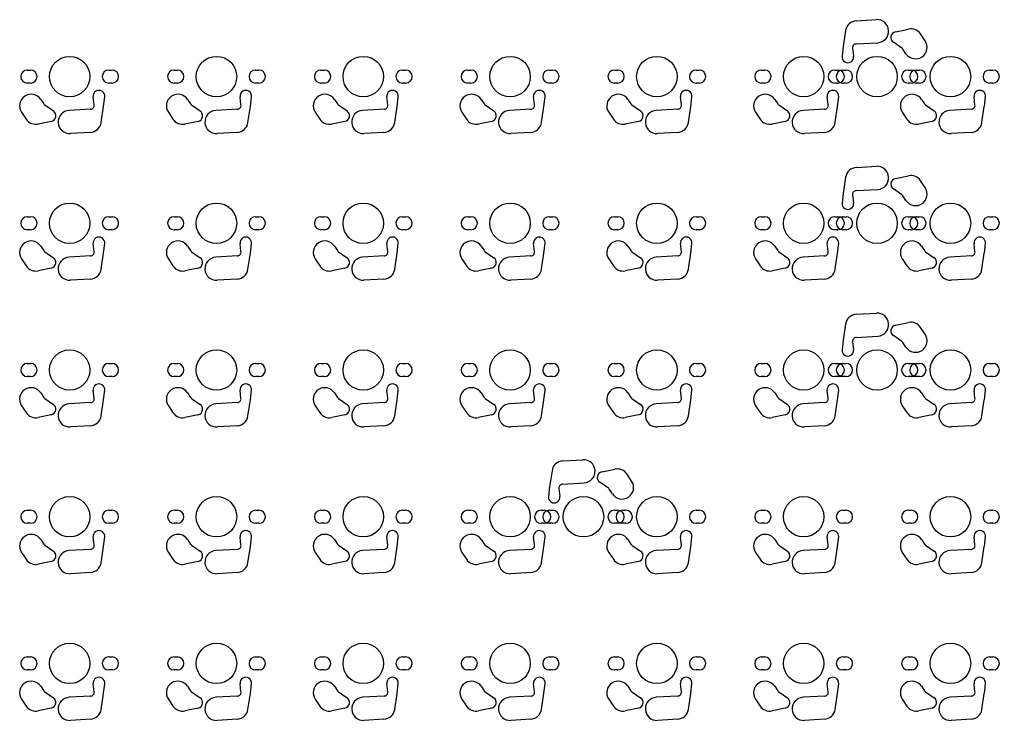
# Model space of a CAD drawing. Extents: x 74 to 354, y -179 to -86.
# Drawn here: x 226.9 to 354, y -178.9 to -87.8 of the extents above; entities that cross this region are included whole.
import ezdxf

# ---------------------------------------------------------------- set-up
doc = ezdxf.new("R2010")
doc.units = 0
doc.layers.add('BLACK', color=7, linetype='CONTINUOUS')

msp = doc.modelspace()

# ---------------------------------------------------------------- linework, layer by layer
at = {"layer": 'BLACK', "linetype": 'CONTINUOUS'}
for p, q in [((335.451105, -88.00249), (338.051105, -87.85249)), ((334.053828, -89.279279), (333.744031, -91.361712)), ((340.52511, -89.435645), (342.23272, -89.08129)), ((344.385575, -90.61795), (343.785575, -89.71795)), ((333.741767, -91.378571), (333.592834, -92.620714)), ((335.423563, -91.009068), (338.223895, -90.84751)), ((341.369434, -91.564746), (340.249285, -90.785737)), ((334.955917, -91.567761), (335.082166, -92.620714)), ((341.889425, -92.28205), (341.499983, -91.697887)), ((227.8625, -94.4), (228.2825, -94.4)), ((238.4425, -94.4), (238.8625, -94.4)), ((246.9125, -94.4), (247.3325, -94.4)), ((257.4925, -94.4), (257.9125, -94.4)), ((265.9625, -94.4), (266.3825, -94.4)), ((276.5425, -94.4), (276.9625, -94.4)), ((285.0125, -94.4), (285.4325, -94.4)), ((295.5925, -94.4), (296.0125, -94.4)), ((304.0625, -94.4), (304.4825, -94.4)), ((314.6425, -94.4), (315.0625, -94.4)), ((323.1125, -94.4), (323.5325, -94.4)), ((332.6375, -94.4), (333.0575, -94.4)), ((333.6925, -94.4), (334.1125, -94.4)), ((342.1625, -94.4), (342.5825, -94.4)), ((343.2175, -94.4), (343.6375, -94.4)), ((352.7425, -94.4), (353.1625, -94.4)), ((228.2825, -96.1), (227.8625, -96.1)), ((238.8625, -96.1), (238.4425, -96.1)), ((247.3325, -96.1), (246.9125, -96.1)), ((257.9125, -96.1), (257.4925, -96.1)), ((266.3825, -96.1), (265.9625, -96.1)), ((276.9625, -96.1), (276.5425, -96.1)), ((285.4325, -96.1), (285.0125, -96.1)), ((296.0125, -96.1), (295.5925, -96.1)), ((304.4825, -96.1), (304.0625, -96.1)), ((315.0625, -96.1), (314.6425, -96.1)), ((323.5325, -96.1), (323.1125, -96.1)), ((333.0575, -96.1), (332.6375, -96.1)), ((334.1125, -96.1), (333.6925, -96.1)), ((342.5825, -96.1), (342.1625, -96.1)), ((343.6375, -96.1), (343.2175, -96.1)), ((353.1625, -96.1), (352.7425, -96.1)), ((236.544083, -98.932239), (236.417834, -97.879286)), ((237.758233, -99.121429), (237.907166, -97.879286)), ((255.594083, -98.932239), (255.467834, -97.879286)), ((256.808233, -99.121429), (256.957166, -97.879286)), ((274.644083, -98.932239), (274.517834, -97.879286)), ((275.858233, -99.121429), (276.007166, -97.879286)), ((293.694083, -98.932239), (293.567834, -97.879286)), ((294.908233, -99.121429), (295.057166, -97.879286)), ((312.744083, -98.932239), (312.617834, -97.879286)), ((313.958233, -99.121429), (314.107166, -97.879286)), ((331.794083, -98.932239), (331.667834, -97.879286)), ((333.008233, -99.121429), (333.157166, -97.879286)), ((350.844083, -98.932239), (350.717834, -97.879286)), ((352.058233, -99.121429), (352.207166, -97.879286)), ((229.610575, -98.21795), (230.000017, -98.802113)), ((230.130566, -98.935254), (231.250715, -99.714263)), ((237.446172, -101.220721), (237.755969, -99.138288)), ((248.660575, -98.21795), (249.050017, -98.802113)), ((249.180566, -98.935254), (250.300715, -99.714263)), ((256.496172, -101.220721), (256.805969, -99.138288)), ((267.710575, -98.21795), (268.100017, -98.802113)), ((268.230566, -98.935254), (269.350715, -99.714263)), ((275.546172, -101.220721), (275.855969, -99.138288)), ((286.760575, -98.21795), (287.150017, -98.802113)), ((287.280566, -98.935254), (288.400715, -99.714263)), ((294.596172, -101.220721), (294.905969, -99.138288)), ((305.810575, -98.21795), (306.200017, -98.802113)), ((306.330566, -98.935254), (307.450715, -99.714263)), ((313.646172, -101.220721), (313.955969, -99.138288)), ((324.860575, -98.21795), (325.250017, -98.802113)), ((325.380566, -98.935254), (326.500715, -99.714263)), ((332.696172, -101.220721), (333.005969, -99.138288)), ((343.910575, -98.21795), (344.300017, -98.802113)), ((344.430566, -98.935254), (345.550715, -99.714263)), ((351.746172, -101.220721), (352.055969, -99.138288)), ((227.114425, -99.88205), (227.714425, -100.78205)), ((236.076437, -99.490932), (233.276105, -99.65249)), ((246.164425, -99.88205), (246.764425, -100.78205)), ((255.126437, -99.490932), (252.326105, -99.65249)), ((265.214425, -99.88205), (265.814425, -100.78205)), ((274.176437, -99.490932), (271.376105, -99.65249)), ((284.264425, -99.88205), (284.864425, -100.78205)), ((293.226437, -99.490932), (290.426105, -99.65249)), ((303.314425, -99.88205), (303.914425, -100.78205)), ((312.276437, -99.490932), (309.476105, -99.65249)), ((322.364425, -99.88205), (322.964425, -100.78205)), ((331.326437, -99.490932), (328.526105, -99.65249)), ((341.414425, -99.88205), (342.014425, -100.78205)), ((350.376437, -99.490932), (347.576105, -99.65249)), ((230.97489, -101.064355), (229.26728, -101.41871)), ((250.02489, -101.064355), (248.31728, -101.41871)), ((269.07489, -101.064355), (267.36728, -101.41871)), ((288.12489, -101.064355), (286.41728, -101.41871)), ((307.17489, -101.064355), (305.46728, -101.41871)), ((326.22489, -101.064355), (324.51728, -101.41871)), ((345.27489, -101.064355), (343.56728, -101.41871)), ((236.048895, -102.49751), (233.448895, -102.64751)), ((255.098895, -102.49751), (252.498895, -102.64751)), ((274.148895, -102.49751), (271.548895, -102.64751)), ((293.198895, -102.49751), (290.598895, -102.64751)), ((312.248895, -102.49751), (309.648895, -102.64751)), ((331.298895, -102.49751), (328.698895, -102.64751)), ((350.348895, -102.49751), (347.748895, -102.64751)), ((335.451105, -107.05249), (338.051105, -106.90249)), ((334.053828, -108.329279), (333.744031, -110.411712)), ((340.52511, -108.485645), (342.23272, -108.13129)), ((344.385575, -109.66795), (343.785575, -108.76795)), ((333.741767, -110.428571), (333.592834, -111.670714)), ((334.955917, -110.617761), (335.082166, -111.670714)), ((335.423563, -110.059068), (338.223895, -109.89751)), ((341.369434, -110.614746), (340.249285, -109.835737)), ((341.889425, -111.33205), (341.499983, -110.747887)), ((227.8625, -113.45), (228.2825, -113.45)), ((238.4425, -113.45), (238.8625, -113.45)), ((246.9125, -113.45), (247.3325, -113.45)), ((257.4925, -113.45), (257.9125, -113.45)), ((265.9625, -113.45), (266.3825, -113.45)), ((276.5425, -113.45), (276.9625, -113.45)), ((285.0125, -113.45), (285.4325, -113.45)), ((295.5925, -113.45), (296.0125, -113.45)), ((304.0625, -113.45), (304.4825, -113.45)), ((314.6425, -113.45), (315.0625, -113.45)), ((323.1125, -113.45), (323.5325, -113.45)), ((332.6375, -113.45), (333.0575, -113.45)), ((333.6925, -113.45), (334.1125, -113.45)), ((342.1625, -113.45), (342.5825, -113.45)), ((343.2175, -113.45), (343.6375, -113.45)), ((352.7425, -113.45), (353.1625, -113.45)), ((228.2825, -115.15), (227.8625, -115.15)), ((238.8625, -115.15), (238.4425, -115.15)), ((247.3325, -115.15), (246.9125, -115.15)), ((257.9125, -115.15), (257.4925, -115.15)), ((266.3825, -115.15), (265.9625, -115.15)), ((276.9625, -115.15), (276.5425, -115.15)), ((285.4325, -115.15), (285.0125, -115.15)), ((296.0125, -115.15), (295.5925, -115.15)), ((304.4825, -115.15), (304.0625, -115.15)), ((315.0625, -115.15), (314.6425, -115.15)), ((323.5325, -115.15), (323.1125, -115.15)), ((333.0575, -115.15), (332.6375, -115.15)), ((334.1125, -115.15), (333.6925, -115.15)), ((342.5825, -115.15), (342.1625, -115.15)), ((343.6375, -115.15), (343.2175, -115.15)), ((353.1625, -115.15), (352.7425, -115.15)), ((236.544083, -117.982239), (236.417834, -116.929286)), ((237.758233, -118.171429), (237.907166, -116.929286)), ((255.594083, -117.982239), (255.467834, -116.929286)), ((256.808233, -118.171429), (256.957166, -116.929286)), ((274.644083, -117.982239), (274.517834, -116.929286)), ((275.858233, -118.171429), (276.007166, -116.929286)), ((293.694083, -117.982239), (293.567834, -116.929286)), ((294.908233, -118.171429), (295.057166, -116.929286)), ((312.744083, -117.982239), (312.617834, -116.929286)), ((313.958233, -118.171429), (314.107166, -116.929286)), ((331.794083, -117.982239), (331.667834, -116.929286)), ((333.008233, -118.171429), (333.157166, -116.929286)), ((350.844083, -117.982239), (350.717834, -116.929286)), ((352.058233, -118.171429), (352.207166, -116.929286)), ((229.610575, -117.26795), (230.000017, -117.852113)), ((230.130566, -117.985254), (231.250715, -118.764263)), ((237.446172, -120.270721), (237.755969, -118.188288)), ((248.660575, -117.26795), (249.050017, -117.852113)), ((249.180566, -117.985254), (250.300715, -118.764263)), ((256.496172, -120.270721), (256.805969, -118.188288)), ((267.710575, -117.26795), (268.100017, -117.852113)), ((268.230566, -117.985254), (269.350715, -118.764263)), ((275.546172, -120.270721), (275.855969, -118.188288)), ((286.760575, -117.26795), (287.150017, -117.852113)), ((287.280566, -117.985254), (288.400715, -118.764263)), ((294.596172, -120.270721), (294.905969, -118.188288)), ((305.810575, -117.26795), (306.200017, -117.852113)), ((306.330566, -117.985254), (307.450715, -118.764263)), ((313.646172, -120.270721), (313.955969, -118.188288)), ((324.860575, -117.26795), (325.250017, -117.852113)), ((325.380566, -117.985254), (326.500715, -118.764263)), ((332.696172, -120.270721), (333.005969, -118.188288)), ((343.910575, -117.26795), (344.300017, -117.852113)), ((344.430566, -117.985254), (345.550715, -118.764263)), ((351.746172, -120.270721), (352.055969, -118.188288)), ((227.114425, -118.93205), (227.714425, -119.83205)), ((236.076437, -118.540932), (233.276105, -118.70249)), ((246.164425, -118.93205), (246.764425, -119.83205)), ((255.126437, -118.540932), (252.326105, -118.70249)), ((265.214425, -118.93205), (265.814425, -119.83205)), ((274.176437, -118.540932), (271.376105, -118.70249)), ((284.264425, -118.93205), (284.864425, -119.83205)), ((293.226437, -118.540932), (290.426105, -118.70249)), ((303.314425, -118.93205), (303.914425, -119.83205)), ((312.276437, -118.540932), (309.476105, -118.70249)), ((322.364425, -118.93205), (322.964425, -119.83205)), ((331.326437, -118.540932), (328.526105, -118.70249)), ((341.414425, -118.93205), (342.014425, -119.83205)), ((350.376437, -118.540932), (347.576105, -118.70249)), ((230.97489, -120.114355), (229.26728, -120.46871)), ((250.02489, -120.114355), (248.31728, -120.46871)), ((269.07489, -120.114355), (267.36728, -120.46871)), ((288.12489, -120.114355), (286.41728, -120.46871)), ((307.17489, -120.114355), (305.46728, -120.46871)), ((326.22489, -120.114355), (324.51728, -120.46871)), ((345.27489, -120.114355), (343.56728, -120.46871)), ((236.048895, -121.54751), (233.448895, -121.69751)), ((255.098895, -121.54751), (252.498895, -121.69751)), ((274.148895, -121.54751), (271.548895, -121.69751)), ((293.198895, -121.54751), (290.598895, -121.69751)), ((312.248895, -121.54751), (309.648895, -121.69751)), ((331.298895, -121.54751), (328.698895, -121.69751)), ((350.348895, -121.54751), (347.748895, -121.69751)), ((335.451105, -126.10249), (338.051105, -125.95249)), ((334.053828, -127.379279), (333.744031, -129.461712)), ((340.52511, -127.535645), (342.23272, -127.18129)), ((344.385575, -128.71795), (343.785575, -127.81795)), ((333.741767, -129.478571), (333.592834, -130.720714)), ((334.955917, -129.667761), (335.082166, -130.720714)), ((335.423563, -129.109068), (338.223895, -128.94751)), ((341.369434, -129.664746), (340.249285, -128.885737)), ((341.889425, -130.38205), (341.499983, -129.797887)), ((227.8625, -132.5), (228.2825, -132.5)), ((238.4425, -132.5), (238.8625, -132.5)), ((246.9125, -132.5), (247.3325, -132.5)), ((257.4925, -132.5), (257.9125, -132.5)), ((265.9625, -132.5), (266.3825, -132.5)), ((276.5425, -132.5), (276.9625, -132.5)), ((285.0125, -132.5), (285.4325, -132.5)), ((295.5925, -132.5), (296.0125, -132.5)), ((304.0625, -132.5), (304.4825, -132.5)), ((314.6425, -132.5), (315.0625, -132.5)), ((323.1125, -132.5), (323.5325, -132.5)), ((332.6375, -132.5), (333.0575, -132.5)), ((333.6925, -132.5), (334.1125, -132.5)), ((342.1625, -132.5), (342.5825, -132.5)), ((343.2175, -132.5), (343.6375, -132.5)), ((352.7425, -132.5), (353.1625, -132.5)), ((228.2825, -134.2), (227.8625, -134.2)), ((238.8625, -134.2), (238.4425, -134.2)), ((247.3325, -134.2), (246.9125, -134.2)), ((257.9125, -134.2), (257.4925, -134.2)), ((266.3825, -134.2), (265.9625, -134.2)), ((276.9625, -134.2), (276.5425, -134.2)), ((285.4325, -134.2), (285.0125, -134.2)), ((296.0125, -134.2), (295.5925, -134.2)), ((304.4825, -134.2), (304.0625, -134.2)), ((315.0625, -134.2), (314.6425, -134.2)), ((323.5325, -134.2), (323.1125, -134.2)), ((333.0575, -134.2), (332.6375, -134.2)), ((334.1125, -134.2), (333.6925, -134.2)), ((342.5825, -134.2), (342.1625, -134.2)), ((343.6375, -134.2), (343.2175, -134.2)), ((353.1625, -134.2), (352.7425, -134.2)), ((236.544083, -137.032239), (236.417834, -135.979286)), ((237.758233, -137.221429), (237.907166, -135.979286)), ((255.594083, -137.032239), (255.467834, -135.979286)), ((256.808233, -137.221429), (256.957166, -135.979286)), ((274.644083, -137.032239), (274.517834, -135.979286)), ((275.858233, -137.221429), (276.007166, -135.979286)), ((293.694083, -137.032239), (293.567834, -135.979286)), ((294.908233, -137.221429), (295.057166, -135.979286)), ((312.744083, -137.032239), (312.617834, -135.979286)), ((313.958233, -137.221429), (314.107166, -135.979286)), ((331.794083, -137.032239), (331.667834, -135.979286)), ((333.008233, -137.221429), (333.157166, -135.979286)), ((350.844083, -137.032239), (350.717834, -135.979286)), ((352.058233, -137.221429), (352.207166, -135.979286)), ((229.610575, -136.31795), (230.000017, -136.902113)), ((230.130566, -137.035254), (231.250715, -137.814263)), ((237.446172, -139.320721), (237.755969, -137.238288)), ((248.660575, -136.31795), (249.050017, -136.902113)), ((249.180566, -137.035254), (250.300715, -137.814263)), ((256.496172, -139.320721), (256.805969, -137.238288)), ((267.710575, -136.31795), (268.100017, -136.902113)), ((268.230566, -137.035254), (269.350715, -137.814263)), ((275.546172, -139.320721), (275.855969, -137.238288)), ((286.760575, -136.31795), (287.150017, -136.902113)), ((287.280566, -137.035254), (288.400715, -137.814263)), ((294.596172, -139.320721), (294.905969, -137.238288)), ((305.810575, -136.31795), (306.200017, -136.902113)), ((306.330566, -137.035254), (307.450715, -137.814263)), ((313.646172, -139.320721), (313.955969, -137.238288)), ((324.860575, -136.31795), (325.250017, -136.902113)), ((325.380566, -137.035254), (326.500715, -137.814263)), ((332.696172, -139.320721), (333.005969, -137.238288)), ((343.910575, -136.31795), (344.300017, -136.902113)), ((344.430566, -137.035254), (345.550715, -137.814263)), ((351.746172, -139.320721), (352.055969, -137.238288)), ((227.114425, -137.98205), (227.714425, -138.88205)), ((236.076437, -137.590932), (233.276105, -137.75249)), ((246.164425, -137.98205), (246.764425, -138.88205)), ((255.126437, -137.590932), (252.326105, -137.75249)), ((265.214425, -137.98205), (265.814425, -138.88205)), ((274.176437, -137.590932), (271.376105, -137.75249)), ((284.264425, -137.98205), (284.864425, -138.88205)), ((293.226437, -137.590932), (290.426105, -137.75249)), ((303.314425, -137.98205), (303.914425, -138.88205)), ((312.276437, -137.590932), (309.476105, -137.75249)), ((322.364425, -137.98205), (322.964425, -138.88205)), ((331.326437, -137.590932), (328.526105, -137.75249)), ((341.414425, -137.98205), (342.014425, -138.88205)), ((350.376437, -137.590932), (347.576105, -137.75249)), ((230.97489, -139.164355), (229.26728, -139.51871)), ((250.02489, -139.164355), (248.31728, -139.51871)), ((269.07489, -139.164355), (267.36728, -139.51871)), ((288.12489, -139.164355), (286.41728, -139.51871)), ((307.17489, -139.164355), (305.46728, -139.51871)), ((326.22489, -139.164355), (324.51728, -139.51871)), ((345.27489, -139.164355), (343.56728, -139.51871)), ((236.048895, -140.59751), (233.448895, -140.74751)), ((255.098895, -140.59751), (252.498895, -140.74751)), ((274.148895, -140.59751), (271.548895, -140.74751)), ((293.198895, -140.59751), (290.598895, -140.74751)), ((312.248895, -140.59751), (309.648895, -140.74751)), ((331.298895, -140.59751), (328.698895, -140.74751)), ((350.348895, -140.59751), (347.748895, -140.74751)), ((297.351105, -145.15249), (299.951105, -145.00249)), ((295.953828, -146.429279), (295.644031, -148.511712)), ((302.42511, -146.585645), (304.13272, -146.23129)), ((306.285575, -147.76795), (305.685575, -146.86795)), ((295.641767, -148.528571), (295.492834, -149.770714)), ((296.855917, -148.717761), (296.982166, -149.770714)), ((297.323563, -148.159068), (300.123895, -147.99751)), ((303.269434, -148.714746), (302.149285, -147.935737)), ((303.789425, -149.43205), (303.399983, -148.847887)), ((227.8625, -151.55), (228.2825, -151.55)), ((238.4425, -151.55), (238.8625, -151.55)), ((246.9125, -151.55), (247.3325, -151.55)), ((257.4925, -151.55), (257.9125, -151.55)), ((265.9625, -151.55), (266.3825, -151.55)), ((276.5425, -151.55), (276.9625, -151.55)), ((285.0125, -151.55), (285.4325, -151.55)), ((294.5375, -151.55), (294.9575, -151.55)), ((295.5925, -151.55), (296.0125, -151.55)), ((304.0625, -151.55), (304.4825, -151.55)), ((305.1175, -151.55), (305.5375, -151.55)), ((314.6425, -151.55), (315.0625, -151.55)), ((323.1125, -151.55), (323.5325, -151.55)), ((333.6925, -151.55), (334.1125, -151.55)), ((342.1625, -151.55), (342.5825, -151.55)), ((352.7425, -151.55), (353.1625, -151.55)), ((228.2825, -153.25), (227.8625, -153.25)), ((238.8625, -153.25), (238.4425, -153.25)), ((247.3325, -153.25), (246.9125, -153.25)), ((257.9125, -153.25), (257.4925, -153.25)), ((266.3825, -153.25), (265.9625, -153.25)), ((276.9625, -153.25), (276.5425, -153.25)), ((285.4325, -153.25), (285.0125, -153.25)), ((294.9575, -153.25), (294.5375, -153.25)), ((296.0125, -153.25), (295.5925, -153.25)), ((304.4825, -153.25), (304.0625, -153.25)), ((305.5375, -153.25), (305.1175, -153.25)), ((315.0625, -153.25), (314.6425, -153.25)), ((323.5325, -153.25), (323.1125, -153.25)), ((334.1125, -153.25), (333.6925, -153.25)), ((342.5825, -153.25), (342.1625, -153.25)), ((353.1625, -153.25), (352.7425, -153.25)), ((236.544083, -156.082239), (236.417834, -155.029286)), ((237.758233, -156.271429), (237.907166, -155.029286)), ((255.594083, -156.082239), (255.467834, -155.029286)), ((256.808233, -156.271429), (256.957166, -155.029286)), ((274.644083, -156.082239), (274.517834, -155.029286)), ((275.858233, -156.271429), (276.007166, -155.029286)), ((293.694083, -156.082239), (293.567834, -155.029286)), ((294.908233, -156.271429), (295.057166, -155.029286)), ((312.744083, -156.082239), (312.617834, -155.029286)), ((313.958233, -156.271429), (314.107166, -155.029286)), ((331.794083, -156.082239), (331.667834, -155.029286)), ((333.008233, -156.271429), (333.157166, -155.029286)), ((350.844083, -156.082239), (350.717834, -155.029286)), ((352.058233, -156.271429), (352.207166, -155.029286)), ((229.610575, -155.36795), (230.000017, -155.952113)), ((230.130566, -156.085254), (231.250715, -156.864263)), ((237.446172, -158.370721), (237.755969, -156.288288)), ((248.660575, -155.36795), (249.050017, -155.952113)), ((249.180566, -156.085254), (250.300715, -156.864263)), ((256.496172, -158.370721), (256.805969, -156.288288)), ((267.710575, -155.36795), (268.100017, -155.952113)), ((268.230566, -156.085254), (269.350715, -156.864263)), ((275.546172, -158.370721), (275.855969, -156.288288)), ((286.760575, -155.36795), (287.150017, -155.952113)), ((287.280566, -156.085254), (288.400715, -156.864263)), ((294.596172, -158.370721), (294.905969, -156.288288)), ((305.810575, -155.36795), (306.200017, -155.952113)), ((306.330566, -156.085254), (307.450715, -156.864263)), ((313.646172, -158.370721), (313.955969, -156.288288)), ((324.860575, -155.36795), (325.250017, -155.952113)), ((325.380566, -156.085254), (326.500715, -156.864263)), ((332.696172, -158.370721), (333.005969, -156.288288)), ((343.910575, -155.36795), (344.300017, -155.952113)), ((344.430566, -156.085254), (345.550715, -156.864263)), ((351.746172, -158.370721), (352.055969, -156.288288)), ((227.114425, -157.03205), (227.714425, -157.93205)), ((236.076437, -156.640932), (233.276105, -156.80249)), ((246.164425, -157.03205), (246.764425, -157.93205)), ((255.126437, -156.640932), (252.326105, -156.80249)), ((265.214425, -157.03205), (265.814425, -157.93205)), ((274.176437, -156.640932), (271.376105, -156.80249)), ((284.264425, -157.03205), (284.864425, -157.93205)), ((293.226437, -156.640932), (290.426105, -156.80249)), ((303.314425, -157.03205), (303.914425, -157.93205)), ((312.276437, -156.640932), (309.476105, -156.80249)), ((322.364425, -157.03205), (322.964425, -157.93205)), ((331.326437, -156.640932), (328.526105, -156.80249)), ((341.414425, -157.03205), (342.014425, -157.93205)), ((350.376437, -156.640932), (347.576105, -156.80249)), ((230.97489, -158.214355), (229.26728, -158.56871)), ((250.02489, -158.214355), (248.31728, -158.56871)), ((269.07489, -158.214355), (267.36728, -158.56871)), ((288.12489, -158.214355), (286.41728, -158.56871)), ((307.17489, -158.214355), (305.46728, -158.56871)), ((326.22489, -158.214355), (324.51728, -158.56871)), ((345.27489, -158.214355), (343.56728, -158.56871)), ((236.048895, -159.64751), (233.448895, -159.79751)), ((255.098895, -159.64751), (252.498895, -159.79751)), ((274.148895, -159.64751), (271.548895, -159.79751)), ((293.198895, -159.64751), (290.598895, -159.79751)), ((312.248895, -159.64751), (309.648895, -159.79751)), ((331.298895, -159.64751), (328.698895, -159.79751)), ((350.348895, -159.64751), (347.748895, -159.79751)), ((227.8625, -170.6), (228.2825, -170.6)), ((238.4425, -170.6), (238.8625, -170.6)), ((246.9125, -170.6), (247.3325, -170.6)), ((257.4925, -170.6), (257.9125, -170.6)), ((265.9625, -170.6), (266.3825, -170.6)), ((276.5425, -170.6), (276.9625, -170.6)), ((285.0125, -170.6), (285.4325, -170.6)), ((295.5925, -170.6), (296.0125, -170.6)), ((304.0625, -170.6), (304.4825, -170.6)), ((314.6425, -170.6), (315.0625, -170.6)), ((323.1125, -170.6), (323.5325, -170.6)), ((333.6925, -170.6), (334.1125, -170.6)), ((342.1625, -170.6), (342.5825, -170.6)), ((352.7425, -170.6), (353.1625, -170.6)), ((228.2825, -172.3), (227.8625, -172.3)), ((238.8625, -172.3), (238.4425, -172.3)), ((247.3325, -172.3), (246.9125, -172.3)), ((257.9125, -172.3), (257.4925, -172.3)), ((266.3825, -172.3), (265.9625, -172.3)), ((276.9625, -172.3), (276.5425, -172.3)), ((285.4325, -172.3), (285.0125, -172.3)), ((296.0125, -172.3), (295.5925, -172.3)), ((304.4825, -172.3), (304.0625, -172.3)), ((315.0625, -172.3), (314.6425, -172.3)), ((323.5325, -172.3), (323.1125, -172.3)), ((334.1125, -172.3), (333.6925, -172.3)), ((342.5825, -172.3), (342.1625, -172.3)), ((353.1625, -172.3), (352.7425, -172.3)), ((236.544083, -175.132239), (236.417834, -174.079286)), ((237.758233, -175.321429), (237.907166, -174.079286)), ((255.594083, -175.132239), (255.467834, -174.079286)), ((256.808233, -175.321429), (256.957166, -174.079286)), ((274.644083, -175.132239), (274.517834, -174.079286)), ((275.858233, -175.321429), (276.007166, -174.079286)), ((293.694083, -175.132239), (293.567834, -174.079286)), ((294.908233, -175.321429), (295.057166, -174.079286)), ((312.744083, -175.132239), (312.617834, -174.079286)), ((313.958233, -175.321429), (314.107166, -174.079286)), ((331.794083, -175.132239), (331.667834, -174.079286)), ((333.008233, -175.321429), (333.157166, -174.079286)), ((350.844083, -175.132239), (350.717834, -174.079286)), ((352.058233, -175.321429), (352.207166, -174.079286)), ((229.610575, -174.41795), (230.000017, -175.002113)), ((230.130566, -175.135254), (231.250715, -175.914263)), ((237.446172, -177.420721), (237.755969, -175.338288)), ((248.660575, -174.41795), (249.050017, -175.002113)), ((249.180566, -175.135254), (250.300715, -175.914263)), ((256.496172, -177.420721), (256.805969, -175.338288)), ((267.710575, -174.41795), (268.100017, -175.002113)), ((268.230566, -175.135254), (269.350715, -175.914263)), ((275.546172, -177.420721), (275.855969, -175.338288)), ((286.760575, -174.41795), (287.150017, -175.002113)), ((287.280566, -175.135254), (288.400715, -175.914263)), ((294.596172, -177.420721), (294.905969, -175.338288)), ((305.810575, -174.41795), (306.200017, -175.002113)), ((306.330566, -175.135254), (307.450715, -175.914263)), ((313.646172, -177.420721), (313.955969, -175.338288)), ((324.860575, -174.41795), (325.250017, -175.002113)), ((325.380566, -175.135254), (326.500715, -175.914263)), ((332.696172, -177.420721), (333.005969, -175.338288)), ((343.910575, -174.41795), (344.300017, -175.002113)), ((344.430566, -175.135254), (345.550715, -175.914263)), ((351.746172, -177.420721), (352.055969, -175.338288)), ((227.114425, -176.08205), (227.714425, -176.98205)), ((236.076437, -175.690932), (233.276105, -175.85249)), ((246.164425, -176.08205), (246.764425, -176.98205)), ((255.126437, -175.690932), (252.326105, -175.85249)), ((265.214425, -176.08205), (265.814425, -176.98205)), ((274.176437, -175.690932), (271.376105, -175.85249)), ((284.264425, -176.08205), (284.864425, -176.98205)), ((293.226437, -175.690932), (290.426105, -175.85249)), ((303.314425, -176.08205), (303.914425, -176.98205)), ((312.276437, -175.690932), (309.476105, -175.85249)), ((322.364425, -176.08205), (322.964425, -176.98205)), ((331.326437, -175.690932), (328.526105, -175.85249)), ((341.414425, -176.08205), (342.014425, -176.98205)), ((350.376437, -175.690932), (347.576105, -175.85249)), ((230.97489, -177.264355), (229.26728, -177.61871)), ((250.02489, -177.264355), (248.31728, -177.61871)), ((269.07489, -177.264355), (267.36728, -177.61871)), ((288.12489, -177.264355), (286.41728, -177.61871)), ((307.17489, -177.264355), (305.46728, -177.61871)), ((326.22489, -177.264355), (324.51728, -177.61871)), ((345.27489, -177.264355), (343.56728, -177.61871)), ((236.048895, -178.69751), (233.448895, -178.84751)), ((255.098895, -178.69751), (252.498895, -178.84751)), ((274.148895, -178.69751), (271.548895, -178.84751)), ((293.198895, -178.69751), (290.598895, -178.84751)), ((312.248895, -178.69751), (309.648895, -178.84751)), ((331.298895, -178.69751), (328.698895, -178.84751)), ((350.348895, -178.69751), (347.748895, -178.84751))]:
    msp.add_line(p, q, dxfattribs=at)
at = {"layer": 'BLACK'}
for centre in [(233.3625, -95.25), (252.4125, -95.25), (271.4625, -95.25), (290.5125, -95.25), (309.5625, -95.25), (328.6125, -95.25), (338.1375, -95.25), (347.6625, -95.25), (233.3625, -114.3), (252.4125, -114.3), (271.4625, -114.3), (290.5125, -114.3), (309.5625, -114.3), (328.6125, -114.3), (338.1375, -114.3), (347.6625, -114.3), (233.3625, -133.35), (252.4125, -133.35), (271.4625, -133.35), (290.5125, -133.35), (309.5625, -133.35), (328.6125, -133.35), (338.1375, -133.35), (347.6625, -133.35), (233.3625, -152.4), (252.4125, -152.4), (271.4625, -152.4), (290.5125, -152.4), (300.0375, -152.4), (309.5625, -152.4), (328.6125, -152.4), (347.6625, -152.4), (233.3625, -171.45), (252.4125, -171.45), (271.4625, -171.45), (290.5125, -171.45), (309.5625, -171.45), (328.6125, -171.45), (347.6625, -171.45)]:
    msp.add_circle(centre, 2.625, dxfattribs=at)
for centre, radius, start, end in [((335.5375, -89.5), 1.5, 93.30187301, 171.53835434), ((338.1375, -89.35), 1.5, -86.69812699, 93.30187301), ((340.677501, -90.17), 0.750001, -258.27655617, -124.81678915), ((342.537499, -90.550001), 1.500001, 33.69007812, 101.72332387), ((334.3344, -91.4496), 0.596874, 171.53258653, 173.16551468), ((335.45237, -91.50824), 0.500008, -266.69714872, -173.16329754), ((343.1375, -91.45), 1.499999, -146.30993247, 33.69006753), ((334.3375, -92.71), 0.75, -186.83716656, 6.83716656), ((341.083957, -91.97524), 0.500002, 33.69029, 55.18341667), ((227.8625, -95.25), 0.85, -270, -90), ((228.2825, -95.25), 0.85, -90, 90), ((238.4425, -95.25), 0.85, -270, -90), ((238.8625, -95.25), 0.85, -90, 90), ((246.9125, -95.25), 0.85, -270, -90), ((247.3325, -95.25), 0.85, -90, 90), ((257.4925, -95.25), 0.85, -270, -90), ((257.9125, -95.25), 0.85, -90, 90), ((265.9625, -95.25), 0.85, -270, -90), ((266.3825, -95.25), 0.85, -90, 90), ((276.5425, -95.25), 0.85, -270, -90), ((276.9625, -95.25), 0.85, -90, 90), ((285.0125, -95.25), 0.85, -270, -90), ((285.4325, -95.25), 0.85, -90, 90), ((295.5925, -95.25), 0.85, -270, -90), ((296.0125, -95.25), 0.85, -90, 90), ((304.0625, -95.25), 0.85, -270, -90), ((304.4825, -95.25), 0.85, -90, 90), ((314.6425, -95.25), 0.85, -270, -90), ((315.0625, -95.25), 0.85, -90, 90), ((323.1125, -95.25), 0.85, -270, -90), ((323.5325, -95.25), 0.85, -90, 90), ((332.6375, -95.25), 0.85, -270, -90), ((333.6925, -95.25), 0.85, -270, -90), ((333.0575, -95.25), 0.85, -90, 90), ((334.1125, -95.25), 0.85, -90, 90), ((342.1625, -95.25), 0.85, -270, -90), ((343.2175, -95.25), 0.85, -270, -90), ((342.5825, -95.25), 0.85, -90, 90), ((343.6375, -95.25), 0.85, -90, 90), ((352.7425, -95.25), 0.85, -270, -90), ((353.1625, -95.25), 0.85, -90, 90), ((228.3625, -99.05), 1.499999, -326.30993247, -146.30993247), ((237.1625, -97.79), 0.75, -366.83716656, -173.16283344), ((247.4125, -99.05), 1.499999, -326.30993247, -146.30993247), ((256.2125, -97.79), 0.75, -366.83716656, -173.16283344), ((266.4625, -99.05), 1.499999, -326.30993247, -146.30993247), ((275.2625, -97.79), 0.75, -366.83716656, -173.16283344), ((285.5125, -99.05), 1.499999, -326.30993247, -146.30993247), ((294.3125, -97.79), 0.75, -366.83716656, -173.16283344), ((304.5625, -99.05), 1.499999, -326.30993247, -146.30993247), ((313.3625, -97.79), 0.75, -366.83716656, -173.16283344), ((323.6125, -99.05), 1.499999, -326.30993247, -146.30993247), ((332.4125, -97.79), 0.75, -366.83716656, -173.16283344), ((342.6625, -99.05), 1.499999, -326.30993247, -146.30993247), ((351.4625, -97.79), 0.75, -366.83716656, -173.16283344), ((230.416043, -98.52476), 0.500002, -146.30971, -124.81658333), ((236.04763, -98.99176), 0.500008, -86.69714872, 6.83670246), ((237.1656, -99.0504), 0.596874, -8.46741347, -6.83448532), ((249.466043, -98.52476), 0.500002, -146.30971, -124.81658333), ((255.09763, -98.99176), 0.500008, -86.69714872, 6.83670246), ((256.2156, -99.0504), 0.596874, -8.46741347, -6.83448532), ((268.516043, -98.52476), 0.500002, -146.30971, -124.81658333), ((274.14763, -98.99176), 0.500008, -86.69714872, 6.83670246), ((275.2656, -99.0504), 0.596874, -8.46741347, -6.83448532), ((287.566043, -98.52476), 0.500002, -146.30971, -124.81658333), ((293.19763, -98.99176), 0.500008, -86.69714872, 6.83670246), ((294.3156, -99.0504), 0.596874, -8.46741347, -6.83448532), ((306.616043, -98.52476), 0.500002, -146.30971, -124.81658333), ((312.24763, -98.99176), 0.500008, -86.69714872, 6.83670246), ((313.3656, -99.0504), 0.596874, -8.46741347, -6.83448532), ((325.666043, -98.52476), 0.500002, -146.30971, -124.81658333), ((331.29763, -98.99176), 0.500008, -86.69714872, 6.83670246), ((332.4156, -99.0504), 0.596874, -8.46741347, -6.83448532), ((344.716043, -98.52476), 0.500002, -146.30971, -124.81658333), ((350.34763, -98.99176), 0.500008, -86.69714872, 6.83670246), ((351.4656, -99.0504), 0.596874, -8.46741347, -6.83448532), ((230.822499, -100.33), 0.750001, -78.27655617, 55.18321085), ((233.3625, -101.15), 1.5, -266.69812699, -86.69812699), ((249.872499, -100.33), 0.750001, -78.27655617, 55.18321085), ((252.4125, -101.15), 1.5, -266.69812699, -86.69812699), ((268.922499, -100.33), 0.750001, -78.27655617, 55.18321085), ((271.4625, -101.15), 1.5, -266.69812699, -86.69812699), ((287.972499, -100.33), 0.750001, -78.27655617, 55.18321085), ((290.5125, -101.15), 1.5, -266.69812699, -86.69812699), ((307.022499, -100.33), 0.750001, -78.27655617, 55.18321085), ((309.5625, -101.15), 1.5, -266.69812699, -86.69812699), ((326.072499, -100.33), 0.750001, -78.27655617, 55.18321085), ((328.6125, -101.15), 1.5, -266.69812699, -86.69812699), ((345.122499, -100.33), 0.750001, -78.27655617, 55.18321085), ((347.6625, -101.15), 1.5, -266.69812699, -86.69812699), ((228.962501, -99.949999), 1.500001, -146.30992188, -78.27667613), ((235.9625, -101), 1.5, -86.69812699, -8.46164566), ((248.012501, -99.949999), 1.500001, -146.30992188, -78.27667613), ((255.0125, -101), 1.5, -86.69812699, -8.46164566), ((267.062501, -99.949999), 1.500001, -146.30992188, -78.27667613), ((274.0625, -101), 1.5, -86.69812699, -8.46164566), ((286.112501, -99.949999), 1.500001, -146.30992188, -78.27667613), ((293.1125, -101), 1.5, -86.69812699, -8.46164566), ((305.162501, -99.949999), 1.500001, -146.30992188, -78.27667613), ((312.1625, -101), 1.5, -86.69812699, -8.46164566), ((324.212501, -99.949999), 1.500001, -146.30992188, -78.27667613), ((331.2125, -101), 1.5, -86.69812699, -8.46164566), ((343.262501, -99.949999), 1.500001, -146.30992188, -78.27667613), ((350.2625, -101), 1.5, -86.69812699, -8.46164566), ((335.5375, -108.55), 1.5, 93.30187301, 171.53835434), ((338.1375, -108.4), 1.5, -86.69812699, 93.30187301), ((340.677501, -109.22), 0.750001, -258.27655617, -124.81678915), ((342.537499, -109.600001), 1.500001, 33.69007812, 101.72332387), ((334.3344, -110.4996), 0.596874, 171.53258653, 173.16551468), ((335.45237, -110.55824), 0.500008, -266.69714872, -173.16329754), ((341.083957, -111.02524), 0.500002, 33.69029, 55.18341667), ((343.1375, -110.5), 1.499999, -146.30993247, 33.69006753), ((334.3375, -111.76), 0.75, -186.83716656, 6.83716656), ((227.8625, -114.3), 0.85, -270, -90), ((228.2825, -114.3), 0.85, -90, 90), ((238.4425, -114.3), 0.85, -270, -90), ((238.8625, -114.3), 0.85, -90, 90), ((246.9125, -114.3), 0.85, -270, -90), ((247.3325, -114.3), 0.85, -90, 90), ((257.4925, -114.3), 0.85, -270, -90), ((257.9125, -114.3), 0.85, -90, 90), ((265.9625, -114.3), 0.85, -270, -90), ((266.3825, -114.3), 0.85, -90, 90), ((276.5425, -114.3), 0.85, -270, -90), ((276.9625, -114.3), 0.85, -90, 90), ((285.0125, -114.3), 0.85, -270, -90), ((285.4325, -114.3), 0.85, -90, 90), ((295.5925, -114.3), 0.85, -270, -90), ((296.0125, -114.3), 0.85, -90, 90), ((304.0625, -114.3), 0.85, -270, -90), ((304.4825, -114.3), 0.85, -90, 90), ((314.6425, -114.3), 0.85, -270, -90), ((315.0625, -114.3), 0.85, -90, 90), ((323.1125, -114.3), 0.85, -270, -90), ((323.5325, -114.3), 0.85, -90, 90), ((332.6375, -114.3), 0.85, -270, -90), ((333.6925, -114.3), 0.85, -270, -90), ((333.0575, -114.3), 0.85, -90, 90), ((334.1125, -114.3), 0.85, -90, 90), ((342.1625, -114.3), 0.85, -270, -90), ((343.2175, -114.3), 0.85, -270, -90), ((342.5825, -114.3), 0.85, -90, 90), ((343.6375, -114.3), 0.85, -90, 90), ((352.7425, -114.3), 0.85, -270, -90), ((353.1625, -114.3), 0.85, -90, 90), ((228.3625, -118.1), 1.499999, -326.30993247, -146.30993247), ((237.1625, -116.84), 0.75, -366.83716656, -173.16283344), ((247.4125, -118.1), 1.499999, -326.30993247, -146.30993247), ((256.2125, -116.84), 0.75, -366.83716656, -173.16283344), ((266.4625, -118.1), 1.499999, -326.30993247, -146.30993247), ((275.2625, -116.84), 0.75, -366.83716656, -173.16283344), ((285.5125, -118.1), 1.499999, -326.30993247, -146.30993247), ((294.3125, -116.84), 0.75, -366.83716656, -173.16283344), ((304.5625, -118.1), 1.499999, -326.30993247, -146.30993247), ((313.3625, -116.84), 0.75, -366.83716656, -173.16283344), ((323.6125, -118.1), 1.499999, -326.30993247, -146.30993247), ((332.4125, -116.84), 0.75, -366.83716656, -173.16283344), ((342.6625, -118.1), 1.499999, -326.30993247, -146.30993247), ((351.4625, -116.84), 0.75, -366.83716656, -173.16283344), ((230.416043, -117.57476), 0.500002, -146.30971, -124.81658333), ((236.04763, -118.04176), 0.500008, -86.69714872, 6.83670246), ((237.1656, -118.1004), 0.596874, -8.46741347, -6.83448532), ((249.466043, -117.57476), 0.500002, -146.30971, -124.81658333), ((255.09763, -118.04176), 0.500008, -86.69714872, 6.83670246), ((256.2156, -118.1004), 0.596874, -8.46741347, -6.83448532), ((268.516043, -117.57476), 0.500002, -146.30971, -124.81658333), ((274.14763, -118.04176), 0.500008, -86.69714872, 6.83670246), ((275.2656, -118.1004), 0.596874, -8.46741347, -6.83448532), ((287.566043, -117.57476), 0.500002, -146.30971, -124.81658333), ((293.19763, -118.04176), 0.500008, -86.69714872, 6.83670246), ((294.3156, -118.1004), 0.596874, -8.46741347, -6.83448532), ((306.616043, -117.57476), 0.500002, -146.30971, -124.81658333), ((312.24763, -118.04176), 0.500008, -86.69714872, 6.83670246), ((313.3656, -118.1004), 0.596874, -8.46741347, -6.83448532), ((325.666043, -117.57476), 0.500002, -146.30971, -124.81658333), ((331.29763, -118.04176), 0.500008, -86.69714872, 6.83670246), ((332.4156, -118.1004), 0.596874, -8.46741347, -6.83448532), ((344.716043, -117.57476), 0.500002, -146.30971, -124.81658333), ((350.34763, -118.04176), 0.500008, -86.69714872, 6.83670246), ((351.4656, -118.1004), 0.596874, -8.46741347, -6.83448532), ((230.822499, -119.38), 0.750001, -78.27655617, 55.18321085), ((233.3625, -120.2), 1.5, -266.69812699, -86.69812699), ((249.872499, -119.38), 0.750001, -78.27655617, 55.18321085), ((252.4125, -120.2), 1.5, -266.69812699, -86.69812699), ((268.922499, -119.38), 0.750001, -78.27655617, 55.18321085), ((271.4625, -120.2), 1.5, -266.69812699, -86.69812699), ((287.972499, -119.38), 0.750001, -78.27655617, 55.18321085), ((290.5125, -120.2), 1.5, -266.69812699, -86.69812699), ((307.022499, -119.38), 0.750001, -78.27655617, 55.18321085), ((309.5625, -120.2), 1.5, -266.69812699, -86.69812699), ((326.072499, -119.38), 0.750001, -78.27655617, 55.18321085), ((328.6125, -120.2), 1.5, -266.69812699, -86.69812699), ((345.122499, -119.38), 0.750001, -78.27655617, 55.18321085), ((347.6625, -120.2), 1.5, -266.69812699, -86.69812699), ((228.962501, -118.999999), 1.500001, -146.30992188, -78.27667613), ((235.9625, -120.05), 1.5, -86.69812699, -8.46164566), ((248.012501, -118.999999), 1.500001, -146.30992188, -78.27667613), ((255.0125, -120.05), 1.5, -86.69812699, -8.46164566), ((267.062501, -118.999999), 1.500001, -146.30992188, -78.27667613), ((274.0625, -120.05), 1.5, -86.69812699, -8.46164566), ((286.112501, -118.999999), 1.500001, -146.30992188, -78.27667613), ((293.1125, -120.05), 1.5, -86.69812699, -8.46164566), ((305.162501, -118.999999), 1.500001, -146.30992188, -78.27667613), ((312.1625, -120.05), 1.5, -86.69812699, -8.46164566), ((324.212501, -118.999999), 1.500001, -146.30992188, -78.27667613), ((331.2125, -120.05), 1.5, -86.69812699, -8.46164566), ((343.262501, -118.999999), 1.500001, -146.30992188, -78.27667613), ((350.2625, -120.05), 1.5, -86.69812699, -8.46164566), ((335.5375, -127.6), 1.5, 93.30187301, 171.53835434), ((338.1375, -127.45), 1.5, -86.69812699, 93.30187301), ((340.677501, -128.27), 0.750001, -258.27655617, -124.81678915), ((342.537499, -128.650001), 1.500001, 33.69007812, 101.72332387), ((334.3344, -129.5496), 0.596874, 171.53258653, 173.16551468), ((335.45237, -129.60824), 0.500008, -266.69714872, -173.16329754), ((341.083957, -130.07524), 0.500002, 33.69029, 55.18341667), ((343.1375, -129.55), 1.499999, -146.30993247, 33.69006753), ((334.3375, -130.81), 0.75, -186.83716656, 6.83716656), ((227.8625, -133.35), 0.85, -270, -90), ((228.2825, -133.35), 0.85, -90, 90), ((238.4425, -133.35), 0.85, -270, -90), ((238.8625, -133.35), 0.85, -90, 90), ((246.9125, -133.35), 0.85, -270, -90), ((247.3325, -133.35), 0.85, -90, 90), ((257.4925, -133.35), 0.85, -270, -90), ((257.9125, -133.35), 0.85, -90, 90), ((265.9625, -133.35), 0.85, -270, -90), ((266.3825, -133.35), 0.85, -90, 90), ((276.5425, -133.35), 0.85, -270, -90), ((276.9625, -133.35), 0.85, -90, 90), ((285.0125, -133.35), 0.85, -270, -90), ((285.4325, -133.35), 0.85, -90, 90), ((295.5925, -133.35), 0.85, -270, -90), ((296.0125, -133.35), 0.85, -90, 90), ((304.0625, -133.35), 0.85, -270, -90), ((304.4825, -133.35), 0.85, -90, 90), ((314.6425, -133.35), 0.85, -270, -90), ((315.0625, -133.35), 0.85, -90, 90), ((323.1125, -133.35), 0.85, -270, -90), ((323.5325, -133.35), 0.85, -90, 90), ((332.6375, -133.35), 0.85, -270, -90), ((333.6925, -133.35), 0.85, -270, -90), ((333.0575, -133.35), 0.85, -90, 90), ((334.1125, -133.35), 0.85, -90, 90), ((342.1625, -133.35), 0.85, -270, -90), ((343.2175, -133.35), 0.85, -270, -90), ((342.5825, -133.35), 0.85, -90, 90), ((343.6375, -133.35), 0.85, -90, 90), ((352.7425, -133.35), 0.85, -270, -90), ((353.1625, -133.35), 0.85, -90, 90), ((228.3625, -137.15), 1.499999, -326.30993247, -146.30993247), ((237.1625, -135.89), 0.75, -366.83716656, -173.16283344), ((247.4125, -137.15), 1.499999, -326.30993247, -146.30993247), ((256.2125, -135.89), 0.75, -366.83716656, -173.16283344), ((266.4625, -137.15), 1.499999, -326.30993247, -146.30993247), ((275.2625, -135.89), 0.75, -366.83716656, -173.16283344), ((285.5125, -137.15), 1.499999, -326.30993247, -146.30993247), ((294.3125, -135.89), 0.75, -366.83716656, -173.16283344), ((304.5625, -137.15), 1.499999, -326.30993247, -146.30993247), ((313.3625, -135.89), 0.75, -366.83716656, -173.16283344), ((323.6125, -137.15), 1.499999, -326.30993247, -146.30993247), ((332.4125, -135.89), 0.75, -366.83716656, -173.16283344), ((342.6625, -137.15), 1.499999, -326.30993247, -146.30993247), ((351.4625, -135.89), 0.75, -366.83716656, -173.16283344), ((230.416043, -136.62476), 0.500002, -146.30971, -124.81658333), ((236.04763, -137.09176), 0.500008, -86.69714872, 6.83670246), ((237.1656, -137.1504), 0.596874, -8.46741347, -6.83448532), ((249.466043, -136.62476), 0.500002, -146.30971, -124.81658333), ((255.09763, -137.09176), 0.500008, -86.69714872, 6.83670246), ((256.2156, -137.1504), 0.596874, -8.46741347, -6.83448532), ((268.516043, -136.62476), 0.500002, -146.30971, -124.81658333), ((274.14763, -137.09176), 0.500008, -86.69714872, 6.83670246), ((275.2656, -137.1504), 0.596874, -8.46741347, -6.83448532), ((287.566043, -136.62476), 0.500002, -146.30971, -124.81658333), ((293.19763, -137.09176), 0.500008, -86.69714872, 6.83670246), ((294.3156, -137.1504), 0.596874, -8.46741347, -6.83448532), ((306.616043, -136.62476), 0.500002, -146.30971, -124.81658333), ((312.24763, -137.09176), 0.500008, -86.69714872, 6.83670246), ((313.3656, -137.1504), 0.596874, -8.46741347, -6.83448532), ((325.666043, -136.62476), 0.500002, -146.30971, -124.81658333), ((331.29763, -137.09176), 0.500008, -86.69714872, 6.83670246), ((332.4156, -137.1504), 0.596874, -8.46741347, -6.83448532), ((344.716043, -136.62476), 0.500002, -146.30971, -124.81658333), ((350.34763, -137.09176), 0.500008, -86.69714872, 6.83670246), ((351.4656, -137.1504), 0.596874, -8.46741347, -6.83448532), ((230.822499, -138.43), 0.750001, -78.27655617, 55.18321085), ((233.3625, -139.25), 1.5, -266.69812699, -86.69812699), ((249.872499, -138.43), 0.750001, -78.27655617, 55.18321085), ((252.4125, -139.25), 1.5, -266.69812699, -86.69812699), ((268.922499, -138.43), 0.750001, -78.27655617, 55.18321085), ((271.4625, -139.25), 1.5, -266.69812699, -86.69812699), ((287.972499, -138.43), 0.750001, -78.27655617, 55.18321085), ((290.5125, -139.25), 1.5, -266.69812699, -86.69812699), ((307.022499, -138.43), 0.750001, -78.27655617, 55.18321085), ((309.5625, -139.25), 1.5, -266.69812699, -86.69812699), ((326.072499, -138.43), 0.750001, -78.27655617, 55.18321085), ((328.6125, -139.25), 1.5, -266.69812699, -86.69812699), ((345.122499, -138.43), 0.750001, -78.27655617, 55.18321085), ((347.6625, -139.25), 1.5, -266.69812699, -86.69812699), ((228.962501, -138.049999), 1.500001, -146.30992188, -78.27667613), ((235.9625, -139.1), 1.5, -86.69812699, -8.46164566), ((248.012501, -138.049999), 1.500001, -146.30992188, -78.27667613), ((255.0125, -139.1), 1.5, -86.69812699, -8.46164566), ((267.062501, -138.049999), 1.500001, -146.30992188, -78.27667613), ((274.0625, -139.1), 1.5, -86.69812699, -8.46164566), ((286.112501, -138.049999), 1.500001, -146.30992188, -78.27667613), ((293.1125, -139.1), 1.5, -86.69812699, -8.46164566), ((305.162501, -138.049999), 1.500001, -146.30992188, -78.27667613), ((312.1625, -139.1), 1.5, -86.69812699, -8.46164566), ((324.212501, -138.049999), 1.500001, -146.30992188, -78.27667613), ((331.2125, -139.1), 1.5, -86.69812699, -8.46164566), ((343.262501, -138.049999), 1.500001, -146.30992188, -78.27667613), ((350.2625, -139.1), 1.5, -86.69812699, -8.46164566), ((297.4375, -146.65), 1.5, 93.30187301, 171.53835434), ((300.0375, -146.5), 1.5, -86.69812699, 93.30187301), ((304.437499, -147.700001), 1.500001, 33.69007812, 101.72332387), ((302.577501, -147.32), 0.750001, -258.27655617, -124.81678915), ((296.2344, -148.5996), 0.596874, 171.53258653, 173.16551468), ((297.35237, -148.65824), 0.500008, -266.69714872, -173.16329754), ((302.983957, -149.12524), 0.500002, 33.69029, 55.18341667), ((305.0375, -148.6), 1.499999, -146.30993247, 33.69006753), ((296.2375, -149.86), 0.75, -186.83716656, 6.83716656), ((227.8625, -152.4), 0.85, -270, -90), ((228.2825, -152.4), 0.85, -90, 90), ((238.4425, -152.4), 0.85, -270, -90), ((238.8625, -152.4), 0.85, -90, 90), ((246.9125, -152.4), 0.85, -270, -90), ((247.3325, -152.4), 0.85, -90, 90), ((257.4925, -152.4), 0.85, -270, -90), ((257.9125, -152.4), 0.85, -90, 90), ((265.9625, -152.4), 0.85, -270, -90), ((266.3825, -152.4), 0.85, -90, 90), ((276.5425, -152.4), 0.85, -270, -90), ((276.9625, -152.4), 0.85, -90, 90), ((285.0125, -152.4), 0.85, -270, -90), ((285.4325, -152.4), 0.85, -90, 90), ((294.5375, -152.4), 0.85, -270, -90), ((295.5925, -152.4), 0.85, -270, -90), ((294.9575, -152.4), 0.85, -90, 90), ((296.0125, -152.4), 0.85, -90, 90), ((304.0625, -152.4), 0.85, -270, -90), ((305.1175, -152.4), 0.85, -270, -90), ((304.4825, -152.4), 0.85, -90, 90), ((305.5375, -152.4), 0.85, -90, 90), ((314.6425, -152.4), 0.85, -270, -90), ((315.0625, -152.4), 0.85, -90, 90), ((323.1125, -152.4), 0.85, -270, -90), ((323.5325, -152.4), 0.85, -90, 90), ((333.6925, -152.4), 0.85, -270, -90), ((334.1125, -152.4), 0.85, -90, 90), ((342.1625, -152.4), 0.85, -270, -90), ((342.5825, -152.4), 0.85, -90, 90), ((352.7425, -152.4), 0.85, -270, -90), ((353.1625, -152.4), 0.85, -90, 90), ((228.3625, -156.2), 1.499999, -326.30993247, -146.30993247), ((237.1625, -154.94), 0.75, -366.83716656, -173.16283344), ((247.4125, -156.2), 1.499999, -326.30993247, -146.30993247), ((256.2125, -154.94), 0.75, -366.83716656, -173.16283344), ((266.4625, -156.2), 1.499999, -326.30993247, -146.30993247), ((275.2625, -154.94), 0.75, -366.83716656, -173.16283344), ((285.5125, -156.2), 1.499999, -326.30993247, -146.30993247), ((294.3125, -154.94), 0.75, -366.83716656, -173.16283344), ((304.5625, -156.2), 1.499999, -326.30993247, -146.30993247), ((313.3625, -154.94), 0.75, -366.83716656, -173.16283344), ((323.6125, -156.2), 1.499999, -326.30993247, -146.30993247), ((332.4125, -154.94), 0.75, -366.83716656, -173.16283344), ((342.6625, -156.2), 1.499999, -326.30993247, -146.30993247), ((351.4625, -154.94), 0.75, -366.83716656, -173.16283344), ((230.416043, -155.67476), 0.500002, -146.30971, -124.81658333), ((236.04763, -156.14176), 0.500008, -86.69714872, 6.83670246), ((237.1656, -156.2004), 0.596874, -8.46741347, -6.83448532), ((249.466043, -155.67476), 0.500002, -146.30971, -124.81658333), ((255.09763, -156.14176), 0.500008, -86.69714872, 6.83670246), ((256.2156, -156.2004), 0.596874, -8.46741347, -6.83448532), ((268.516043, -155.67476), 0.500002, -146.30971, -124.81658333), ((274.14763, -156.14176), 0.500008, -86.69714872, 6.83670246), ((275.2656, -156.2004), 0.596874, -8.46741347, -6.83448532), ((287.566043, -155.67476), 0.500002, -146.30971, -124.81658333), ((293.19763, -156.14176), 0.500008, -86.69714872, 6.83670246), ((294.3156, -156.2004), 0.596874, -8.46741347, -6.83448532), ((306.616043, -155.67476), 0.500002, -146.30971, -124.81658333), ((312.24763, -156.14176), 0.500008, -86.69714872, 6.83670246), ((313.3656, -156.2004), 0.596874, -8.46741347, -6.83448532), ((325.666043, -155.67476), 0.500002, -146.30971, -124.81658333), ((331.29763, -156.14176), 0.500008, -86.69714872, 6.83670246), ((332.4156, -156.2004), 0.596874, -8.46741347, -6.83448532), ((344.716043, -155.67476), 0.500002, -146.30971, -124.81658333), ((350.34763, -156.14176), 0.500008, -86.69714872, 6.83670246), ((351.4656, -156.2004), 0.596874, -8.46741347, -6.83448532), ((230.822499, -157.48), 0.750001, -78.27655617, 55.18321085), ((233.3625, -158.3), 1.5, -266.69812699, -86.69812699), ((249.872499, -157.48), 0.750001, -78.27655617, 55.18321085), ((252.4125, -158.3), 1.5, -266.69812699, -86.69812699), ((268.922499, -157.48), 0.750001, -78.27655617, 55.18321085), ((271.4625, -158.3), 1.5, -266.69812699, -86.69812699), ((287.972499, -157.48), 0.750001, -78.27655617, 55.18321085), ((290.5125, -158.3), 1.5, -266.69812699, -86.69812699), ((307.022499, -157.48), 0.750001, -78.27655617, 55.18321085), ((309.5625, -158.3), 1.5, -266.69812699, -86.69812699), ((326.072499, -157.48), 0.750001, -78.27655617, 55.18321085), ((328.6125, -158.3), 1.5, -266.69812699, -86.69812699), ((345.122499, -157.48), 0.750001, -78.27655617, 55.18321085), ((347.6625, -158.3), 1.5, -266.69812699, -86.69812699), ((228.962501, -157.099999), 1.500001, -146.30992188, -78.27667613), ((235.9625, -158.15), 1.5, -86.69812699, -8.46164566), ((248.012501, -157.099999), 1.500001, -146.30992188, -78.27667613), ((255.0125, -158.15), 1.5, -86.69812699, -8.46164566), ((267.062501, -157.099999), 1.500001, -146.30992188, -78.27667613), ((274.0625, -158.15), 1.5, -86.69812699, -8.46164566), ((286.112501, -157.099999), 1.500001, -146.30992188, -78.27667613), ((293.1125, -158.15), 1.5, -86.69812699, -8.46164566), ((305.162501, -157.099999), 1.500001, -146.30992188, -78.27667613), ((312.1625, -158.15), 1.5, -86.69812699, -8.46164566), ((324.212501, -157.099999), 1.500001, -146.30992188, -78.27667613), ((331.2125, -158.15), 1.5, -86.69812699, -8.46164566), ((343.262501, -157.099999), 1.500001, -146.30992188, -78.27667613), ((350.2625, -158.15), 1.5, -86.69812699, -8.46164566), ((227.8625, -171.45), 0.85, -270, -90), ((228.2825, -171.45), 0.85, -90, 90), ((238.4425, -171.45), 0.85, -270, -90), ((238.8625, -171.45), 0.85, -90, 90), ((246.9125, -171.45), 0.85, -270, -90), ((247.3325, -171.45), 0.85, -90, 90), ((257.4925, -171.45), 0.85, -270, -90), ((257.9125, -171.45), 0.85, -90, 90), ((265.9625, -171.45), 0.85, -270, -90), ((266.3825, -171.45), 0.85, -90, 90), ((276.5425, -171.45), 0.85, -270, -90), ((276.9625, -171.45), 0.85, -90, 90), ((285.0125, -171.45), 0.85, -270, -90), ((285.4325, -171.45), 0.85, -90, 90), ((295.5925, -171.45), 0.85, -270, -90), ((296.0125, -171.45), 0.85, -90, 90), ((304.0625, -171.45), 0.85, -270, -90), ((304.4825, -171.45), 0.85, -90, 90), ((314.6425, -171.45), 0.85, -270, -90), ((315.0625, -171.45), 0.85, -90, 90), ((323.1125, -171.45), 0.85, -270, -90), ((323.5325, -171.45), 0.85, -90, 90), ((333.6925, -171.45), 0.85, -270, -90), ((334.1125, -171.45), 0.85, -90, 90), ((342.1625, -171.45), 0.85, -270, -90), ((342.5825, -171.45), 0.85, -90, 90), ((352.7425, -171.45), 0.85, -270, -90), ((353.1625, -171.45), 0.85, -90, 90), ((228.3625, -175.25), 1.499999, -326.30993247, -146.30993247), ((237.1625, -173.99), 0.75, -366.83716656, -173.16283344), ((247.4125, -175.25), 1.499999, -326.30993247, -146.30993247), ((256.2125, -173.99), 0.75, -366.83716656, -173.16283344), ((266.4625, -175.25), 1.499999, -326.30993247, -146.30993247), ((275.2625, -173.99), 0.75, -366.83716656, -173.16283344), ((285.5125, -175.25), 1.499999, -326.30993247, -146.30993247), ((294.3125, -173.99), 0.75, -366.83716656, -173.16283344), ((304.5625, -175.25), 1.499999, -326.30993247, -146.30993247), ((313.3625, -173.99), 0.75, -366.83716656, -173.16283344), ((323.6125, -175.25), 1.499999, -326.30993247, -146.30993247), ((332.4125, -173.99), 0.75, -366.83716656, -173.16283344), ((342.6625, -175.25), 1.499999, -326.30993247, -146.30993247), ((351.4625, -173.99), 0.75, -366.83716656, -173.16283344), ((230.416043, -174.72476), 0.500002, -146.30971, -124.81658333), ((236.04763, -175.19176), 0.500008, -86.69714872, 6.83670246), ((237.1656, -175.2504), 0.596874, -8.46741347, -6.83448532), ((249.466043, -174.72476), 0.500002, -146.30971, -124.81658333), ((255.09763, -175.19176), 0.500008, -86.69714872, 6.83670246), ((256.2156, -175.2504), 0.596874, -8.46741347, -6.83448532), ((268.516043, -174.72476), 0.500002, -146.30971, -124.81658333), ((274.14763, -175.19176), 0.500008, -86.69714872, 6.83670246), ((275.2656, -175.2504), 0.596874, -8.46741347, -6.83448532), ((287.566043, -174.72476), 0.500002, -146.30971, -124.81658333), ((293.19763, -175.19176), 0.500008, -86.69714872, 6.83670246), ((294.3156, -175.2504), 0.596874, -8.46741347, -6.83448532), ((306.616043, -174.72476), 0.500002, -146.30971, -124.81658333), ((312.24763, -175.19176), 0.500008, -86.69714872, 6.83670246), ((313.3656, -175.2504), 0.596874, -8.46741347, -6.83448532), ((325.666043, -174.72476), 0.500002, -146.30971, -124.81658333), ((331.29763, -175.19176), 0.500008, -86.69714872, 6.83670246), ((332.4156, -175.2504), 0.596874, -8.46741347, -6.83448532), ((344.716043, -174.72476), 0.500002, -146.30971, -124.81658333), ((350.34763, -175.19176), 0.500008, -86.69714872, 6.83670246), ((351.4656, -175.2504), 0.596874, -8.46741347, -6.83448532), ((230.822499, -176.53), 0.750001, -78.27655617, 55.18321085), ((233.3625, -177.35), 1.5, -266.69812699, -86.69812699), ((249.872499, -176.53), 0.750001, -78.27655617, 55.18321085), ((252.4125, -177.35), 1.5, -266.69812699, -86.69812699), ((268.922499, -176.53), 0.750001, -78.27655617, 55.18321085), ((271.4625, -177.35), 1.5, -266.69812699, -86.69812699), ((287.972499, -176.53), 0.750001, -78.27655617, 55.18321085), ((290.5125, -177.35), 1.5, -266.69812699, -86.69812699), ((307.022499, -176.53), 0.750001, -78.27655617, 55.18321085), ((309.5625, -177.35), 1.5, -266.69812699, -86.69812699), ((326.072499, -176.53), 0.750001, -78.27655617, 55.18321085), ((328.6125, -177.35), 1.5, -266.69812699, -86.69812699), ((345.122499, -176.53), 0.750001, -78.27655617, 55.18321085), ((347.6625, -177.35), 1.5, -266.69812699, -86.69812699), ((228.962501, -176.149999), 1.500001, -146.30992188, -78.27667613), ((235.9625, -177.2), 1.5, -86.69812699, -8.46164566), ((248.012501, -176.149999), 1.500001, -146.30992188, -78.27667613), ((255.0125, -177.2), 1.5, -86.69812699, -8.46164566), ((267.062501, -176.149999), 1.500001, -146.30992188, -78.27667613), ((274.0625, -177.2), 1.5, -86.69812699, -8.46164566), ((286.112501, -176.149999), 1.500001, -146.30992188, -78.27667613), ((293.1125, -177.2), 1.5, -86.69812699, -8.46164566), ((305.162501, -176.149999), 1.500001, -146.30992188, -78.27667613), ((312.1625, -177.2), 1.5, -86.69812699, -8.46164566), ((324.212501, -176.149999), 1.500001, -146.30992188, -78.27667613), ((331.2125, -177.2), 1.5, -86.69812699, -8.46164566), ((343.262501, -176.149999), 1.500001, -146.30992188, -78.27667613), ((350.2625, -177.2), 1.5, -86.69812699, -8.46164566)]:
    msp.add_arc(centre, radius, start, end, dxfattribs=at)

doc.saveas('drawing.dxf')
